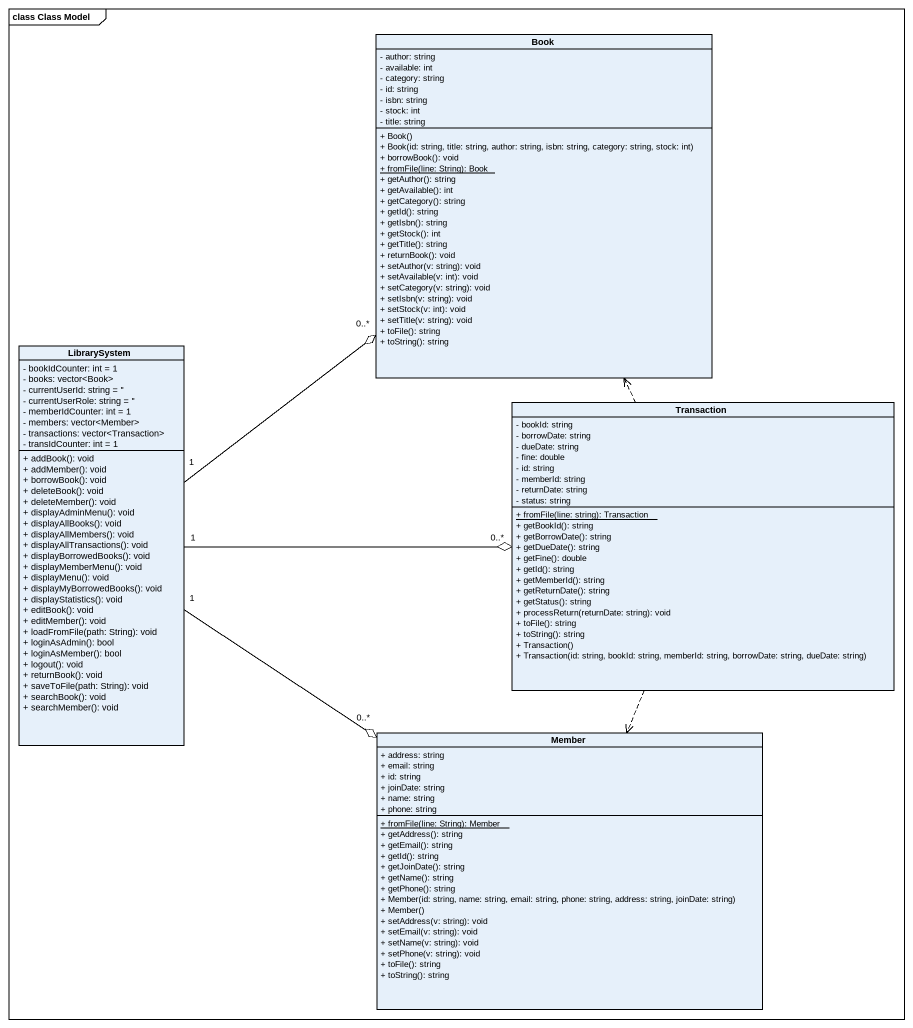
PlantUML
@startuml
mainframe class Class Model
hide circle
hide empty members
skinparam classAttributeIconSize 0
class Book {
  - author: string
  - available: int
  - category: string
  - id: string
  - isbn: string
  - stock: int
  - title: string
  + Book()
  + Book(id: string, title: string, author: string, isbn: string, category: string, stock: int)
  + borrowBook(): void
  {static} + fromFile(line: String): Book
  + getAuthor(): string
  + getAvailable(): int
  + getCategory(): string
  + getId(): string
  + getIsbn(): string
  + getStock(): int
  + getTitle(): string
  + returnBook(): void
  + setAuthor(v: string): void
  + setAvailable(v: int): void
  + setCategory(v: string): void
  + setIsbn(v: string): void
  + setStock(v: int): void
  + setTitle(v: string): void
  + toFile(): string
  + toString(): string
}
class LibrarySystem {
  - bookIdCounter: int = 1
  - books: vector<Book>
  - currentUserId: string = ''
  - currentUserRole: string = ''
  - memberIdCounter: int = 1
  - members: vector<Member>
  - transactions: vector<Transaction>
  - transIdCounter: int = 1
  + addBook(): void
  + addMember(): void
  + borrowBook(): void
  + deleteBook(): void
  + deleteMember(): void
  + displayAdminMenu(): void
  + displayAllBooks(): void
  + displayAllMembers(): void
  + displayAllTransactions(): void
  + displayBorrowedBooks(): void
  + displayMemberMenu(): void
  + displayMenu(): void
  + displayMyBorrowedBooks(): void
  + displayStatistics(): void
  + editBook(): void
  + editMember(): void
  + loadFromFile(path: String): void
  + loginAsAdmin(): bool
  + loginAsMember(): bool
  + logout(): void
  + returnBook(): void
  + saveToFile(path: String): void
  + searchBook(): void
  + searchMember(): void
}
class Transaction {
  - bookId: string
  - borrowDate: string
  - dueDate: string
  - fine: double
  - id: string
  - memberId: string
  - returnDate: string
  - status: string
  {static} + fromFile(line: string): Transaction
  + getBookId(): string
  + getBorrowDate(): string
  + getDueDate(): string
  + getFine(): double
  + getId(): string
  + getMemberId(): string
  + getReturnDate(): string
  + getStatus(): string
  + processReturn(returnDate: string): void
  + toFile(): string
  + toString(): string
  + Transaction()
  + Transaction(id: string, bookId: string, memberId: string, borrowDate: string, dueDate: string)
}
class Member {
  + address: string
  + email: string
  + id: string
  + joinDate: string
  + name: string
  + phone: string
  {static} + fromFile(line: String): Member
  + getAddress(): string
  + getEmail(): string
  + getId(): string
  + getJoinDate(): string
  + getName(): string
  + getPhone(): string
  + Member(id: string, name: string, email: string, phone: string, address: string, joinDate: string)
  + Member()
  + setAddress(v: string): void
  + setEmail(v: string): void
  + setName(v: string): void
  + setPhone(v: string): void
  + toFile(): string
  + toString(): string
}
LibrarySystem "1" -up-o "0..*" Book
LibrarySystem "1" -right-o "0..*" Transaction
LibrarySystem "1" --o "0..*" Member
Transaction .up.> Book
Transaction ..> Member
@enduml
